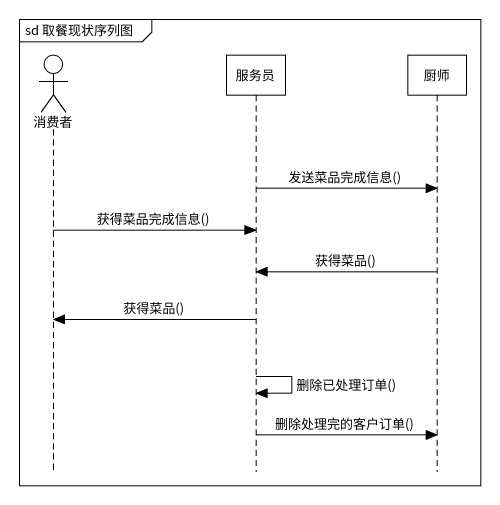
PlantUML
@startuml
mainframe sd 取餐现状序列图
hide footbox
actor 消费者
participant 服务员
participant 厨师

服务员 -> 厨师 : 发送菜品完成信息()
消费者 -> 服务员 : 获得菜品完成信息()
厨师 -> 服务员 : 获得菜品()
服务员 -> 消费者 : 获得菜品()
服务员 -> 服务员 : 删除已处理订单()
服务员 -> 厨师 : 删除处理完的客户订单()
@enduml
